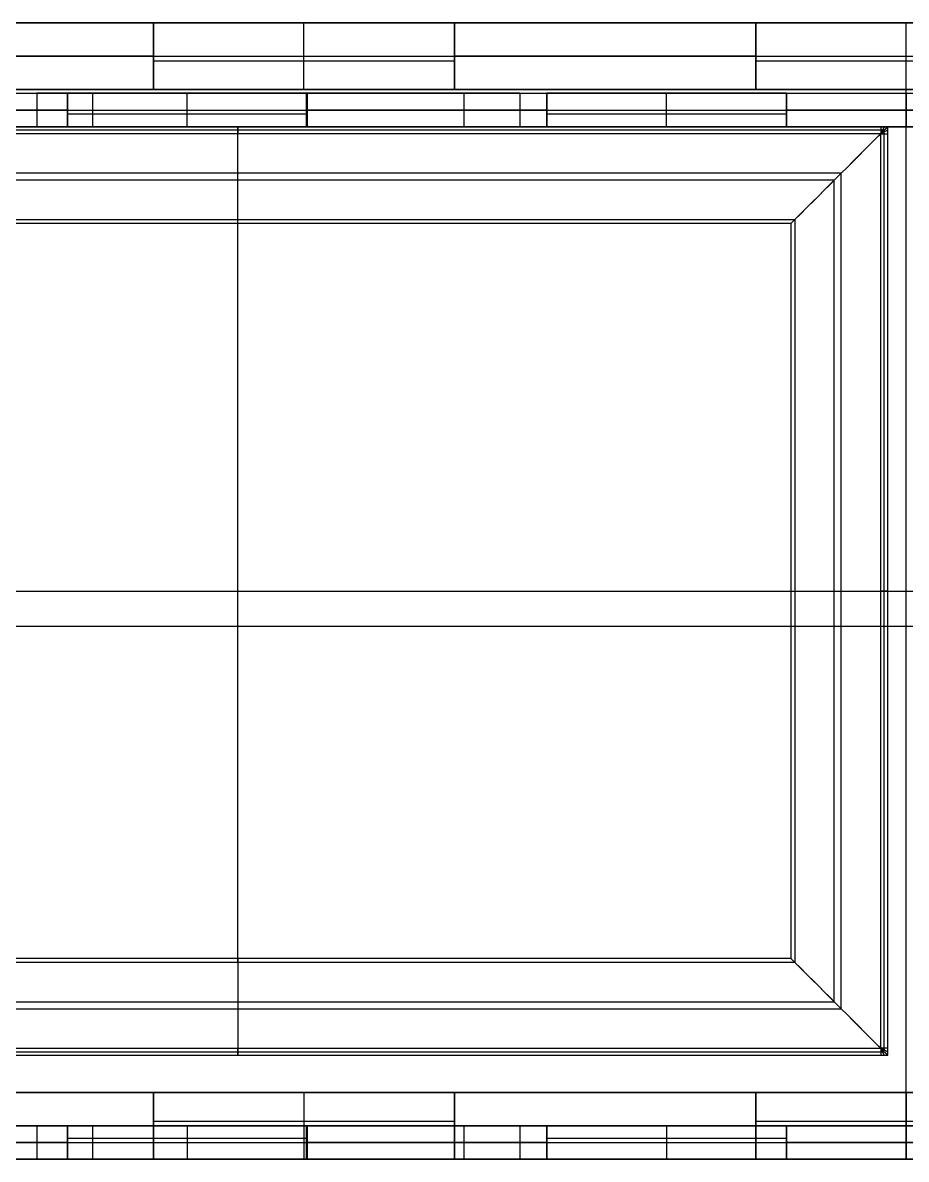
# Model space of a CAD drawing. Header units: millimetres. Extents: x -9556 to -1947, y -3269 to 306.
# Drawn here: x -3556.5 to -3318.5, y 0 to 306 of the extents above; entities that cross this region are included whole.
import ezdxf

# ---------------------------------------------------------------- set-up
doc = ezdxf.new("R2010")
doc.units = ezdxf.units.MM
doc.header["$MEASUREMENT"] = 0
for name, color, linetype, true_color in [('2 TRAY TROLLEY$ASSEMBLED$SINGLE BOX', 7, 'Continuous', 0x000000), ('2 TRAY TROLLEY$ASSEMBLED$TRAY', 7, 'Continuous', 0x000000), ('2 TRAY TROLLEY$ASSEMBLED$TROLLY', 7, 'Continuous', 0x000000)]:
    doc.layers.add(name, color=color, linetype=linetype, true_color=true_color)

msp = doc.modelspace()

# ---------------------------------------------------------------- linework, layer by layer
at = {"layer": '2 TRAY TROLLEY$ASSEMBLED$SINGLE BOX', "color": 96, "true_color": 0x007f00}
for p, q in [((-3673.54, 287, 467), (-2963.54, 287, 467)), ((-3609, 287, 100), (-3544.45, 287, 100)), ((-3512.18, 278, 109), (-3512.18, 287, 109)), ((-3479.91, 287, 100), (-3415.36, 287, 100)), ((-3383.09, 278, 109), (-3383.09, 287, 109)), ((-3350.82, 287, 100), (-3286.27, 287, 100)), ((-3318.54, 287, 467), (-3318.54, 278, 467)), ((-3318.54, 287, 100), (-3318.54, 278, 100)), ((-3673.54, 282.5, 467), (-2963.54, 282.5, 467)), ((-3544.45, 282.5, 100), (-3609, 282.5, 100)), ((-3415.36, 282.5, 100), (-3479.91, 282.5, 100)), ((-3286.27, 282.5, 100), (-3350.82, 282.5, 100)), ((-3479.91, 281.42, 109), (-3544.45, 281.42, 109)), ((-3350.82, 281.42, 109), (-3415.36, 281.42, 109)), ((-2963.54, 278, 467), (-3673.54, 278, 467)), ((-3609, 278, 100), (-3544.45, 278, 100)), ((-3479.91, 278, 100), (-3415.36, 278, 100)), ((-3350.82, 278, 100), (-3286.27, 278, 100)), ((-2963.54, 9, 467), (-3673.54, 9, 467)), ((-3609, 9, 100), (-3544.45, 9, 100)), ((-3512.18, 9, 109), (-3512.18, 0, 109)), ((-3479.91, 9, 100), (-3415.36, 9, 100)), ((-3383.09, 9, 109), (-3383.09, 0, 109)), ((-3350.82, 9, 100), (-3286.27, 9, 100)), ((-3318.54, 0, 467), (-3318.54, 9, 467)), ((-3318.54, 0, 100), (-3318.54, 9, 100)), ((-3673.54, 4.5, 467), (-2963.54, 4.5, 467)), ((-3544.45, 4.5, 100), (-3609, 4.5, 100)), ((-3479.91, 5.58, 109), (-3544.45, 5.58, 109)), ((-3415.36, 4.5, 100), (-3479.91, 4.5, 100)), ((-3350.82, 5.58, 109), (-3415.36, 5.58, 109)), ((-3286.27, 4.5, 100), (-3350.82, 4.5, 100)), ((-3673.54, 0, 467), (-2963.54, 0, 467)), ((-3609, 0, 100), (-3544.45, 0, 100)), ((-3479.91, 0, 100), (-3415.36, 0, 100)), ((-3350.82, 0, 100), (-3286.27, 0, 100))]:
    msp.add_line(p, q, dxfattribs=at)
at = {"layer": '2 TRAY TROLLEY$ASSEMBLED$SINGLE BOX', "color": 6, "true_color": 0xff00ff}
for p, q in [((-3479.91, 287, 100), (-3544.45, 287, 100)), ((-3544.45, 287, 109), (-3479.91, 287, 109)), ((-3544.45, 287, 104.5), (-3544.45, 278, 104.5)), ((-3479.91, 287, 104.5), (-3544.45, 287, 104.5)), ((-3512.18, 287, 100), (-3512.18, 287, 109)), ((-3479.91, 278, 104.5), (-3479.91, 287, 104.5)), ((-3415.36, 287, 109), (-3350.82, 287, 109)), ((-3350.82, 287, 100), (-3415.36, 287, 100)), ((-3415.36, 287, 104.5), (-3415.36, 278, 104.5)), ((-3350.82, 287, 104.5), (-3415.36, 287, 104.5)), ((-3383.09, 287, 100), (-3383.09, 287, 109)), ((-3350.82, 278, 104.5), (-3350.82, 287, 104.5)), ((-3544.45, 282.5, 109), (-3544.45, 282.5, 100)), ((-3479.91, 282.5, 109), (-3479.91, 282.5, 100)), ((-3415.36, 282.5, 109), (-3415.36, 282.5, 100)), ((-3350.82, 282.5, 109), (-3350.82, 282.5, 100)), ((-3544.45, 278, 104.5), (-3609, 278, 104.5)), ((-3415.36, 278, 104.5), (-3479.91, 278, 104.5)), ((-3447.64, 278, 109), (-3447.64, 278, 100)), ((-3286.27, 278, 104.5), (-3350.82, 278, 104.5)), ((-3318.54, 278, 109), (-3318.54, 278, 100)), ((-3544.45, 9, 104.5), (-3609, 9, 104.5)), ((-3544.45, 0, 104.5), (-3544.45, 9, 104.5)), ((-3479.91, 9, 104.5), (-3479.91, 0, 104.5)), ((-3415.36, 9, 104.5), (-3479.91, 9, 104.5)), ((-3447.64, 9, 109), (-3447.64, 9, 100)), ((-3415.36, 0, 104.5), (-3415.36, 9, 104.5)), ((-3350.82, 9, 104.5), (-3350.82, 0, 104.5)), ((-3286.27, 9, 104.5), (-3350.82, 9, 104.5)), ((-3318.54, 9, 109), (-3318.54, 9, 100)), ((-3544.45, 4.5, 109), (-3544.45, 4.5, 100)), ((-3479.91, 4.5, 109), (-3479.91, 4.5, 100)), ((-3415.36, 4.5, 109), (-3415.36, 4.5, 100)), ((-3350.82, 4.5, 109), (-3350.82, 4.5, 100)), ((-3544.45, 0, 100), (-3479.91, 0, 100)), ((-3479.91, 0, 109), (-3544.45, 0, 109)), ((-3544.45, 0, 104.5), (-3479.91, 0, 104.5)), ((-3512.18, 0, 100), (-3512.18, 0, 109)), ((-3350.82, 0, 109), (-3415.36, 0, 109)), ((-3415.36, 0, 100), (-3350.82, 0, 100)), ((-3415.36, 0, 104.5), (-3350.82, 0, 104.5)), ((-3383.09, 0, 100), (-3383.09, 0, 109))]:
    msp.add_line(p, q, dxfattribs=at)
at = {"layer": '2 TRAY TROLLEY$ASSEMBLED$SINGLE BOX', "color": 96, "true_color": 0x007f00}
for points in [[(-3664.54, 287, 283.5), (-3318.54, 287, 283.5), (-2972.54, 287, 283.5)], [(-3552.66, 287, 422), (-3552.66, 282.5, 422), (-3552.66, 278, 422)], [(-3544.45, 278, 100), (-3544.45, 282.5, 100), (-3544.45, 287, 100)], [(-3544.45, 287, 100), (-3544.45, 287, 104.5), (-3544.45, 287, 109)], [(-3479.91, 287, 109), (-3512.18, 287, 109), (-3544.45, 287, 109)], [(-3544.45, 287, 109), (-3544.45, 282.5, 109), (-3544.45, 278, 109)], [(-3437.66, 287, 437), (-3487.66, 287, 437), (-3537.66, 287, 437)], [(-3537.66, 287, 407), (-3487.66, 287, 407), (-3437.66, 287, 407)], [(-3537.66, 287, 437), (-3537.66, 282.5, 437), (-3537.66, 278, 437)], [(-3537.66, 287, 407), (-3537.66, 282.5, 407), (-3537.66, 278, 407)], [(-3480.16, 287, 437), (-3480.16, 282.5, 437), (-3480.16, 278, 437)], [(-3480.16, 287, 407), (-3480.16, 282.5, 407), (-3480.16, 278, 407)], [(-3479.91, 287, 100), (-3479.91, 282.5, 100), (-3479.91, 278, 100)], [(-3479.91, 287, 109), (-3479.91, 287, 104.5), (-3479.91, 287, 100)], [(-3479.91, 278, 109), (-3479.91, 282.5, 109), (-3479.91, 287, 109)], [(-3437.66, 287, 437), (-3437.66, 282.5, 437), (-3437.66, 278, 437)], [(-3437.66, 287, 407), (-3437.66, 282.5, 407), (-3437.66, 278, 407)], [(-3422.66, 287, 422), (-3422.66, 282.5, 422), (-3422.66, 278, 422)], [(-3415.36, 278, 100), (-3415.36, 282.5, 100), (-3415.36, 287, 100)], [(-3415.36, 287, 100), (-3415.36, 287, 104.5), (-3415.36, 287, 109)], [(-3350.82, 287, 109), (-3383.09, 287, 109), (-3415.36, 287, 109)], [(-3415.36, 287, 109), (-3415.36, 282.5, 109), (-3415.36, 278, 109)], [(-3350.82, 287, 100), (-3350.82, 282.5, 100), (-3350.82, 278, 100)], [(-3350.82, 287, 109), (-3350.82, 287, 104.5), (-3350.82, 287, 100)], [(-3350.82, 278, 109), (-3350.82, 282.5, 109), (-3350.82, 287, 109)], [(-3318.54, 287, 100), (-3318.54, 287, 283.5), (-3318.54, 287, 467)], [(-3544.45, 281.42, 109), (-3544.45, 281.42, 104.5), (-3544.45, 281.42, 100)], [(-3479.91, 281.42, 109), (-3479.91, 281.42, 104.5), (-3479.91, 281.42, 100)], [(-3415.36, 281.42, 109), (-3415.36, 281.42, 104.5), (-3415.36, 281.42, 100)], [(-3350.82, 281.42, 109), (-3350.82, 281.42, 104.5), (-3350.82, 281.42, 100)], [(-3664.54, 278, 283.5), (-3318.54, 278, 283.5), (-2972.54, 278, 283.5)], [(-3544.45, 278, 109), (-3544.45, 278, 104.5), (-3544.45, 278, 100)], [(-3544.45, 278, 109), (-3512.18, 278, 109), (-3479.91, 278, 109)], [(-3537.66, 278, 437), (-3487.66, 278, 437), (-3437.66, 278, 437)], [(-3437.66, 278, 407), (-3487.66, 278, 407), (-3537.66, 278, 407)], [(-3479.91, 278, 100), (-3479.91, 278, 104.5), (-3479.91, 278, 109)], [(-3415.36, 278, 109), (-3415.36, 278, 104.5), (-3415.36, 278, 100)], [(-3415.36, 278, 109), (-3383.09, 278, 109), (-3350.82, 278, 109)], [(-3350.82, 278, 100), (-3350.82, 278, 104.5), (-3350.82, 278, 109)], [(-3318.54, 278, 100), (-3318.54, 278, 283.5), (-3318.54, 278, 467)], [(-3664.54, 9, 283.5), (-3318.54, 9, 283.5), (-2972.54, 9, 283.5)], [(-3552.66, 9, 422), (-3552.66, 4.5, 422), (-3552.66, 0, 422)], [(-3544.45, 9, 100), (-3544.45, 4.5, 100), (-3544.45, 0, 100)], [(-3544.45, 9, 109), (-3544.45, 9, 104.5), (-3544.45, 9, 100)], [(-3544.45, 9, 109), (-3512.18, 9, 109), (-3479.91, 9, 109)], [(-3544.45, 0, 109), (-3544.45, 4.5, 109), (-3544.45, 9, 109)], [(-3437.66, 9, 437), (-3487.66, 9, 437), (-3537.66, 9, 437)], [(-3537.66, 9, 407), (-3487.66, 9, 407), (-3437.66, 9, 407)], [(-3537.66, 9, 437), (-3537.66, 4.5, 437), (-3537.66, 0, 437)], [(-3537.66, 9, 407), (-3537.66, 4.5, 407), (-3537.66, 0, 407)], [(-3480.16, 9, 437), (-3480.16, 4.5, 437), (-3480.16, 0, 437)], [(-3480.16, 9, 407), (-3480.16, 4.5, 407), (-3480.16, 0, 407)], [(-3479.91, 0, 100), (-3479.91, 4.5, 100), (-3479.91, 9, 100)], [(-3479.91, 9, 100), (-3479.91, 9, 104.5), (-3479.91, 9, 109)], [(-3479.91, 9, 109), (-3479.91, 4.5, 109), (-3479.91, 0, 109)], [(-3437.66, 9, 437), (-3437.66, 4.5, 437), (-3437.66, 0, 437)], [(-3437.66, 9, 407), (-3437.66, 4.5, 407), (-3437.66, 0, 407)], [(-3422.66, 9, 422), (-3422.66, 4.5, 422), (-3422.66, 0, 422)], [(-3415.36, 9, 100), (-3415.36, 4.5, 100), (-3415.36, 0, 100)], [(-3415.36, 9, 109), (-3415.36, 9, 104.5), (-3415.36, 9, 100)], [(-3415.36, 9, 109), (-3383.09, 9, 109), (-3350.82, 9, 109)], [(-3415.36, 0, 109), (-3415.36, 4.5, 109), (-3415.36, 9, 109)], [(-3350.82, 0, 100), (-3350.82, 4.5, 100), (-3350.82, 9, 100)], [(-3350.82, 9, 100), (-3350.82, 9, 104.5), (-3350.82, 9, 109)], [(-3350.82, 9, 109), (-3350.82, 4.5, 109), (-3350.82, 0, 109)], [(-3318.54, 9, 100), (-3318.54, 9, 283.5), (-3318.54, 9, 467)], [(-3544.45, 5.58, 109), (-3544.45, 5.58, 104.5), (-3544.45, 5.58, 100)], [(-3479.91, 5.58, 109), (-3479.91, 5.58, 104.5), (-3479.91, 5.58, 100)], [(-3415.36, 5.58, 109), (-3415.36, 5.58, 104.5), (-3415.36, 5.58, 100)], [(-3350.82, 5.58, 109), (-3350.82, 5.58, 104.5), (-3350.82, 5.58, 100)], [(-3664.54, 0, 283.5), (-3318.54, 0, 283.5), (-2972.54, 0, 283.5)], [(-3544.45, 0, 100), (-3544.45, 0, 104.5), (-3544.45, 0, 109)], [(-3479.91, 0, 109), (-3512.18, 0, 109), (-3544.45, 0, 109)], [(-3537.66, 0, 437), (-3487.66, 0, 437), (-3437.66, 0, 437)], [(-3437.66, 0, 407), (-3487.66, 0, 407), (-3537.66, 0, 407)], [(-3479.91, 0, 109), (-3479.91, 0, 104.5), (-3479.91, 0, 100)], [(-3415.36, 0, 100), (-3415.36, 0, 104.5), (-3415.36, 0, 109)], [(-3350.82, 0, 109), (-3383.09, 0, 109), (-3415.36, 0, 109)], [(-3350.82, 0, 109), (-3350.82, 0, 104.5), (-3350.82, 0, 100)], [(-3318.54, 0, 100), (-3318.54, 0, 283.5), (-3318.54, 0, 467)]]:
    msp.add_open_spline(points, degree=2, dxfattribs=at)
for points, weights, knots in [([(-3537.66, 287, 437), (-3552.66, 287, 437), (-3552.66, 287, 422), (-3552.66, 287, 407), (-3537.66, 287, 407)], [1, 0.707106781187, 1, 0.707106781187, 1], [70, 70, 70, 93.561945, 93.561945, 117.12389, 117.12389, 117.12389]), ([(-3437.66, 287, 407), (-3422.66, 287, 407), (-3422.66, 287, 422), (-3422.66, 287, 437), (-3437.66, 287, 437)], [0.999999860338, 0.707106851018, 1, 0.707106781187, 1], [187.12389, 187.12389, 187.12389, 210.685832, 210.685832, 234.24778, 234.24778, 234.24778]), ([(-3537.66, 278, 407), (-3552.66, 278, 407), (-3552.66, 278, 422), (-3552.66, 278, 437), (-3537.66, 278, 437)], [1, 0.707106781187, 1, 0.707106781187, 1], [-117.12389, -117.12389, -117.12389, -93.561945, -93.561945, -70, -70, -70]), ([(-3437.66, 278, 437), (-3422.66, 278, 437), (-3422.66, 278, 422), (-3422.66, 278, 407), (-3437.66, 278, 407)], [1, 0.707106781187, 1, 0.707106781187, 1], [-234.24778, -234.24778, -234.24778, -210.685835, -210.685835, -187.12389, -187.12389, -187.12389]), ([(-3537.66, 9, 437), (-3552.66, 9, 437), (-3552.66, 9, 422), (-3552.66, 9, 407), (-3537.66, 9, 407)], [1, 0.707106781187, 1, 0.707106781187, 1], [70, 70, 70, 93.561945, 93.561945, 117.12389, 117.12389, 117.12389]), ([(-3437.66, 9, 407), (-3422.66, 9, 407), (-3422.66, 9, 422), (-3422.66, 9, 437), (-3437.66, 9, 437)], [0.999999860338, 0.707106851018, 1, 0.707106781187, 1], [187.12389, 187.12389, 187.12389, 210.685832, 210.685832, 234.24778, 234.24778, 234.24778]), ([(-3537.66, 0, 407), (-3552.66, 0, 407), (-3552.66, 0, 422), (-3552.66, 0, 437), (-3537.66, 0, 437)], [1, 0.707106781187, 1, 0.707106781187, 1], [-117.12389, -117.12389, -117.12389, -93.561945, -93.561945, -70, -70, -70]), ([(-3437.66, 0, 437), (-3422.66, 0, 437), (-3422.66, 0, 422), (-3422.66, 0, 407), (-3437.66, 0, 407)], [1, 0.707106781187, 1, 0.707106851018, 0.999999860338], [-234.24778, -234.24778, -234.24778, -210.685832, -210.685832, -187.12389, -187.12389, -187.12389])]:
    msp.add_rational_spline(points, weights, degree=2, knots=knots, dxfattribs=at)
at = {"layer": '2 TRAY TROLLEY$ASSEMBLED$SINGLE BOX', "color": 6, "true_color": 0xff00ff}
for points in [[(-3544.45, 278, 100), (-3544.45, 282.5, 100), (-3544.45, 287, 100)], [(-3544.45, 287, 109), (-3544.45, 282.5, 109), (-3544.45, 278, 109)], [(-3544.45, 287, 100), (-3544.45, 287, 104.5), (-3544.45, 287, 109)], [(-3479.91, 287, 100), (-3479.91, 282.5, 100), (-3479.91, 278, 100)], [(-3479.91, 287, 109), (-3479.91, 287, 104.5), (-3479.91, 287, 100)], [(-3479.91, 278, 109), (-3479.91, 282.5, 109), (-3479.91, 287, 109)], [(-3415.36, 278, 100), (-3415.36, 282.5, 100), (-3415.36, 287, 100)], [(-3415.36, 287, 100), (-3415.36, 287, 104.5), (-3415.36, 287, 109)], [(-3415.36, 287, 109), (-3415.36, 282.5, 109), (-3415.36, 278, 109)], [(-3350.82, 287, 100), (-3350.82, 282.5, 100), (-3350.82, 278, 100)], [(-3350.82, 287, 109), (-3350.82, 287, 104.5), (-3350.82, 287, 100)], [(-3350.82, 278, 109), (-3350.82, 282.5, 109), (-3350.82, 287, 109)], [(-3609, 278, 100), (-3576.73, 278, 100), (-3544.45, 278, 100)], [(-3544.45, 278, 109), (-3576.73, 278, 109), (-3609, 278, 109)], [(-3544.45, 278, 100), (-3544.45, 278, 104.5), (-3544.45, 278, 109)], [(-3479.91, 278, 100), (-3447.64, 278, 100), (-3415.36, 278, 100)], [(-3415.36, 278, 109), (-3447.64, 278, 109), (-3479.91, 278, 109)], [(-3479.91, 278, 100), (-3479.91, 278, 104.5), (-3479.91, 278, 109)], [(-3415.36, 278, 100), (-3415.36, 278, 104.5), (-3415.36, 278, 109)], [(-3350.82, 278, 100), (-3318.54, 278, 100), (-3286.27, 278, 100)], [(-3286.27, 278, 109), (-3318.54, 278, 109), (-3350.82, 278, 109)], [(-3350.82, 278, 100), (-3350.82, 278, 104.5), (-3350.82, 278, 109)], [(-3318.54, 9, 100), (-3318.54, 143.5, 100), (-3318.54, 278, 100)], [(-3318.54, 9, 109), (-3318.54, 143.5, 109), (-3318.54, 278, 109)], [(-3673.54, 143.5, 100), (-3318.54, 143.5, 100), (-2963.54, 143.5, 100)], [(-3673.54, 143.5, 109), (-3318.54, 143.5, 109), (-2963.54, 143.5, 109)], [(-3544.45, 9, 100), (-3576.73, 9, 100), (-3609, 9, 100)], [(-3609, 9, 109), (-3576.73, 9, 109), (-3544.45, 9, 109)], [(-3544.45, 0, 100), (-3544.45, 4.5, 100), (-3544.45, 9, 100)], [(-3544.45, 9, 109), (-3544.45, 4.5, 109), (-3544.45, 0, 109)], [(-3544.45, 9, 100), (-3544.45, 9, 104.5), (-3544.45, 9, 109)], [(-3479.91, 9, 100), (-3479.91, 4.5, 100), (-3479.91, 0, 100)], [(-3415.36, 9, 100), (-3447.64, 9, 100), (-3479.91, 9, 100)], [(-3479.91, 0, 109), (-3479.91, 4.5, 109), (-3479.91, 9, 109)], [(-3479.91, 9, 109), (-3447.64, 9, 109), (-3415.36, 9, 109)], [(-3479.91, 9, 100), (-3479.91, 9, 104.5), (-3479.91, 9, 109)], [(-3415.36, 0, 100), (-3415.36, 4.5, 100), (-3415.36, 9, 100)], [(-3415.36, 9, 109), (-3415.36, 4.5, 109), (-3415.36, 0, 109)], [(-3415.36, 9, 100), (-3415.36, 9, 104.5), (-3415.36, 9, 109)], [(-3350.82, 9, 100), (-3350.82, 4.5, 100), (-3350.82, 0, 100)], [(-3286.27, 9, 100), (-3318.54, 9, 100), (-3350.82, 9, 100)], [(-3350.82, 0, 109), (-3350.82, 4.5, 109), (-3350.82, 9, 109)], [(-3350.82, 9, 109), (-3318.54, 9, 109), (-3286.27, 9, 109)], [(-3350.82, 9, 100), (-3350.82, 9, 104.5), (-3350.82, 9, 109)], [(-3544.45, 0, 100), (-3544.45, 0, 104.5), (-3544.45, 0, 109)], [(-3479.91, 0, 109), (-3479.91, 0, 104.5), (-3479.91, 0, 100)], [(-3415.36, 0, 100), (-3415.36, 0, 104.5), (-3415.36, 0, 109)], [(-3350.82, 0, 109), (-3350.82, 0, 104.5), (-3350.82, 0, 100)]]:
    msp.add_open_spline(points, degree=2, dxfattribs=at)
at = {"layer": '2 TRAY TROLLEY$ASSEMBLED$TRAY', "color": 1, "true_color": 0xff0000}
for points, degree in [([(-3325.42, 278, 520), (-3498.54, 278, 520), (-3671.67, 278, 520)], 2), ([(-3325.42, 277.06, 521.17), (-3498.54, 277.06, 521.17), (-3671.67, 277.06, 521.17)], 2), ([(-3325.42, 276.13, 522.34), (-3498.54, 276.13, 522.34), (-3671.67, 276.13, 522.34)], 2), ([(-3498.54, 253, 500), (-3498.54, 261.33, 506.67), (-3498.54, 269.67, 513.33), (-3498.54, 278, 520)], 3), ([(-3498.54, 278, 520), (-3498.54, 277.06, 521.17), (-3498.54, 276.13, 522.34)], 2), ([(-3498.54, 251.95, 503), (-3498.54, 260.01, 509.45), (-3498.54, 268.07, 515.9), (-3498.54, 276.13, 522.34)], 3), ([(-3325.42, 276.13, 522.34), (-3333.48, 268.07, 515.9), (-3341.54, 260.01, 509.45), (-3349.6, 251.95, 503)], 3), ([(-3348.54, 253, 500), (-3340.21, 261.33, 506.67), (-3331.88, 269.67, 513.33), (-3323.54, 278, 520)], 3), ([(-3323.54, 278, 520), (-3324.48, 277.06, 521.17), (-3325.42, 276.13, 522.34)], 2), ([(-3323.54, 278, 520), (-3324.48, 278, 520), (-3325.42, 278, 520)], 2), ([(-3325.42, 278, 520), (-3325.42, 277.06, 521.17), (-3325.42, 276.13, 522.34)], 2), ([(-3324.48, 278, 520), (-3324.95, 277.06, 521.17), (-3325.42, 276.13, 522.34)], 2), ([(-3323.54, 277.06, 520), (-3324.48, 276.59, 521.17), (-3325.42, 276.13, 522.34)], 2), ([(-3324.48, 277.06, 521.17), (-3324.95, 277.06, 521.17), (-3325.42, 277.06, 521.17)], 2), ([(-3325.42, 276.13, 522.34), (-3324.48, 276.13, 521.17), (-3323.54, 276.13, 520)], 2), ([(-3325.42, 29.87, 522.34), (-3325.42, 153, 522.34), (-3325.42, 276.13, 522.34)], 2), ([(-3324.48, 276.13, 521.17), (-3324.48, 276.59, 521.17), (-3324.48, 277.06, 521.17)], 2), ([(-3324.48, 29.87, 521.17), (-3324.48, 153, 521.17), (-3324.48, 276.13, 521.17)], 2), ([(-3323.54, 276.13, 520), (-3323.54, 277.06, 520), (-3323.54, 278, 520)], 2), ([(-3323.54, 29.87, 520), (-3323.54, 153, 520), (-3323.54, 276.13, 520)], 2), ([(-3336.04, 265.5, 510), (-3498.54, 265.5, 510), (-3661.04, 265.5, 510)], 2), ([(-3337.92, 263.63, 512.34), (-3498.54, 263.63, 512.34), (-3659.17, 263.63, 512.34)], 2), ([(-3337.92, 42.37, 512.34), (-3337.92, 153, 512.34), (-3337.92, 263.63, 512.34)], 2), ([(-3336.04, 40.5, 510), (-3336.04, 153, 510), (-3336.04, 265.5, 510)], 2), ([(-3648.54, 253, 500), (-3498.54, 253, 500), (-3348.54, 253, 500)], 2), ([(-3349.6, 251.95, 503), (-3498.54, 251.95, 503), (-3647.49, 251.95, 503)], 2), ([(-3498.54, 53, 500), (-3498.54, 153, 500), (-3498.54, 253, 500)], 2), ([(-3498.54, 54.05, 503), (-3498.54, 153, 503), (-3498.54, 251.95, 503)], 2), ([(-3349.6, 251.95, 503), (-3349.6, 153, 503), (-3349.6, 54.05, 503)], 2), ([(-3348.54, 253, 500), (-3348.54, 153, 500), (-3348.54, 53, 500)], 2), ([(-3648.54, 153, 500), (-3498.54, 153, 500), (-3348.54, 153, 500)], 2), ([(-3647.49, 153, 503), (-3498.54, 153, 503), (-3349.6, 153, 503)], 2), ([(-3349.6, 153, 503), (-3341.54, 153, 509.45), (-3333.48, 153, 515.9), (-3325.42, 153, 522.34)], 3), ([(-3348.54, 153, 500), (-3340.21, 153, 506.67), (-3331.88, 153, 513.33), (-3323.54, 153, 520)], 3), ([(-3323.54, 153, 520), (-3324.48, 153, 521.17), (-3325.42, 153, 522.34)], 2), ([(-3348.54, 53, 500), (-3498.54, 53, 500), (-3648.54, 53, 500)], 2), ([(-3349.6, 54.05, 503), (-3498.54, 54.05, 503), (-3647.49, 54.05, 503)], 2), ([(-3498.54, 54.05, 503), (-3498.54, 45.99, 509.45), (-3498.54, 37.93, 515.9), (-3498.54, 29.87, 522.34)], 3), ([(-3498.54, 53, 500), (-3498.54, 44.67, 506.67), (-3498.54, 36.33, 513.33), (-3498.54, 28, 520)], 3), ([(-3325.42, 29.87, 522.34), (-3333.48, 37.93, 515.9), (-3341.54, 45.99, 509.45), (-3349.6, 54.05, 503)], 3), ([(-3348.54, 53, 500), (-3340.21, 44.67, 506.67), (-3331.88, 36.33, 513.33), (-3323.54, 28, 520)], 3), ([(-3661.04, 40.5, 510), (-3498.54, 40.5, 510), (-3336.04, 40.5, 510)], 2), ([(-3659.17, 42.37, 512.34), (-3498.54, 42.37, 512.34), (-3337.92, 42.37, 512.34)], 2), ([(-3671.67, 29.87, 522.34), (-3498.54, 29.87, 522.34), (-3325.42, 29.87, 522.34)], 2), ([(-3671.67, 28.94, 521.17), (-3498.54, 28.94, 521.17), (-3325.42, 28.94, 521.17)], 2), ([(-3671.67, 28, 520), (-3498.54, 28, 520), (-3325.42, 28, 520)], 2), ([(-3498.54, 28, 520), (-3498.54, 28.94, 521.17), (-3498.54, 29.87, 522.34)], 2), ([(-3323.54, 28, 520), (-3324.48, 28.94, 521.17), (-3325.42, 29.87, 522.34)], 2), ([(-3325.42, 29.87, 522.34), (-3325.42, 28.94, 521.17), (-3325.42, 28, 520)], 2), ([(-3323.54, 29.87, 520), (-3324.48, 29.87, 521.17), (-3325.42, 29.87, 522.34)], 2), ([(-3324.48, 28, 520), (-3324.95, 28.94, 521.17), (-3325.42, 29.87, 522.34)], 2), ([(-3323.54, 28.94, 520), (-3324.48, 29.41, 521.17), (-3325.42, 29.87, 522.34)], 2), ([(-3325.42, 28.94, 521.17), (-3324.95, 28.94, 521.17), (-3324.48, 28.94, 521.17)], 2), ([(-3325.42, 28, 520), (-3324.48, 28, 520), (-3323.54, 28, 520)], 2), ([(-3324.48, 28.94, 521.17), (-3324.48, 29.41, 521.17), (-3324.48, 29.87, 521.17)], 2), ([(-3323.54, 28, 520), (-3323.54, 28.94, 520), (-3323.54, 29.87, 520)], 2)]:
    msp.add_open_spline(points, degree=degree, dxfattribs=at)
at = {"layer": '2 TRAY TROLLEY$ASSEMBLED$TROLLY', "color": 6, "true_color": 0xff00ff}
for p, q in [((-2953.54, 306, 116), (-3683.54, 306, 116)), ((-2953.54, 306, 516), (-3683.54, 306, 516)), ((-3480.77, 288, 100), (-3480.77, 306, 100)), ((-3480.77, 288, 500), (-3480.77, 306, 500)), ((-3318.54, 288, 100), (-3318.54, 306, 100)), ((-3318.54, 288, 500), (-3318.54, 306, 500)), ((-3701.54, 297, 150), (-2935.54, 297, 150)), ((-3701.54, 297, 550), (-2935.54, 297, 550)), ((-3521.32, 297, 82), (-3602.43, 297, 82)), ((-3521.32, 297, 482), (-3602.43, 297, 482)), ((-3359.1, 297, 82), (-3440.21, 297, 82)), ((-3359.1, 297, 482), (-3440.21, 297, 482)), ((-3521.32, 295.77, 100), (-3440.21, 295.77, 100)), ((-3521.32, 295.77, 500), (-3440.21, 295.77, 500)), ((-3359.1, 295.77, 100), (-3277.99, 295.77, 100)), ((-3359.1, 295.77, 500), (-3277.99, 295.77, 500)), ((-2953.54, 288, 116), (-3683.54, 288, 116)), ((-2953.54, 288, 516), (-3683.54, 288, 516)), ((-2953.54, 18, 516), (-3683.54, 18, 516)), ((-3480.77, 18, 500), (-3480.77, 0, 500)), ((-3318.54, 18, 500), (-3318.54, 0, 500)), ((-3521.32, 10.23, 500), (-3440.21, 10.23, 500)), ((-3359.1, 10.23, 500), (-3277.99, 10.23, 500)), ((-3701.54, 9, 550), (-2935.54, 9, 550)), ((-3521.32, 9, 482), (-3602.43, 9, 482)), ((-3359.1, 9, 482), (-3440.21, 9, 482)), ((-2953.54, 0, 516), (-3683.54, 0, 516))]:
    msp.add_line(p, q, dxfattribs=at)
at = {"layer": '2 TRAY TROLLEY$ASSEMBLED$TROLLY', "color": 5, "true_color": 0x0000ff}
for p, q in [((-3440.21, 306, 91), (-3521.32, 306, 91)), ((-3440.21, 306, 491), (-3521.32, 306, 491)), ((-3277.99, 306, 91), (-3359.1, 306, 91)), ((-3277.99, 306, 491), (-3359.1, 306, 491)), ((-3318.54, 0, 100), (-3318.54, 306, 100)), ((-3318.54, 0, 82), (-3318.54, 306, 82)), ((-3318.54, 0, 500), (-3318.54, 306, 500)), ((-3318.54, 0, 482), (-3318.54, 306, 482)), ((-3521.32, 297, 100), (-3521.32, 297, 82)), ((-3521.32, 297, 500), (-3521.32, 297, 482)), ((-3440.21, 297, 100), (-3440.21, 297, 82)), ((-3440.21, 297, 500), (-3440.21, 297, 482)), ((-3359.1, 297, 100), (-3359.1, 297, 82)), ((-3359.1, 297, 500), (-3359.1, 297, 482)), ((-3521.32, 288, 82), (-3521.32, 288, 100)), ((-3521.32, 288, 482), (-3521.32, 288, 500)), ((-3440.21, 288, 100), (-3440.21, 288, 82)), ((-3440.21, 288, 500), (-3440.21, 288, 482)), ((-3399.66, 288, 100), (-3399.66, 288, 82)), ((-3399.66, 288, 500), (-3399.66, 288, 482)), ((-3359.1, 288, 82), (-3359.1, 288, 100)), ((-3359.1, 288, 482), (-3359.1, 288, 500)), ((-3683.54, 153, 100), (-2953.54, 153, 100)), ((-3683.54, 153, 82), (-2953.54, 153, 82)), ((-3683.54, 153, 500), (-2953.54, 153, 500)), ((-3683.54, 153, 482), (-2953.54, 153, 482)), ((-3521.32, 18, 482), (-3521.32, 18, 500)), ((-3440.21, 18, 500), (-3440.21, 18, 482)), ((-3399.66, 18, 500), (-3399.66, 18, 482)), ((-3359.1, 18, 482), (-3359.1, 18, 500)), ((-3521.32, 9, 500), (-3521.32, 9, 482)), ((-3440.21, 9, 500), (-3440.21, 9, 482)), ((-3359.1, 9, 500), (-3359.1, 9, 482)), ((-3683.54, 0, 91), (-2953.54, 0, 91)), ((-3521.32, 0, 491), (-3440.21, 0, 491)), ((-3359.1, 0, 491), (-3277.99, 0, 491))]:
    msp.add_line(p, q, dxfattribs=at)
at = {"layer": '2 TRAY TROLLEY$ASSEMBLED$TROLLY', "color": 6, "true_color": 0xff00ff}
for points in [[(-3521.32, 306, 100), (-3521.32, 306, 91), (-3521.32, 306, 82)], [(-3521.32, 306, 500), (-3521.32, 306, 491), (-3521.32, 306, 482)], [(-3359.1, 306, 100), (-3359.1, 306, 91), (-3359.1, 306, 82)], [(-3359.1, 306, 100), (-3318.54, 306, 100), (-3277.99, 306, 100)], [(-3359.1, 306, 500), (-3359.1, 306, 491), (-3359.1, 306, 482)], [(-3359.1, 306, 500), (-3318.54, 306, 500), (-3277.99, 306, 500)], [(-3701.54, 306, 150), (-3318.54, 306, 150), (-2935.54, 306, 150)], [(-3701.54, 306, 550), (-3318.54, 306, 550), (-2935.54, 306, 550)], [(-3521.32, 306, 82), (-3561.88, 306, 82), (-3602.43, 306, 82)], [(-3521.32, 306, 482), (-3561.88, 306, 482), (-3602.43, 306, 482)], [(-3521.32, 306, 100), (-3480.77, 306, 100), (-3440.21, 306, 100)], [(-3521.32, 306, 82), (-3521.32, 297, 82), (-3521.32, 288, 82)], [(-3521.32, 288, 100), (-3521.32, 297, 100), (-3521.32, 306, 100)], [(-3521.32, 306, 500), (-3480.77, 306, 500), (-3440.21, 306, 500)], [(-3521.32, 306, 482), (-3521.32, 297, 482), (-3521.32, 288, 482)], [(-3521.32, 288, 500), (-3521.32, 297, 500), (-3521.32, 306, 500)], [(-3359.1, 306, 82), (-3399.66, 306, 82), (-3440.21, 306, 82)], [(-3440.21, 306, 82), (-3440.21, 306, 91), (-3440.21, 306, 100)], [(-3440.21, 288, 82), (-3440.21, 297, 82), (-3440.21, 306, 82)], [(-3440.21, 306, 100), (-3440.21, 297, 100), (-3440.21, 288, 100)], [(-3359.1, 306, 482), (-3399.66, 306, 482), (-3440.21, 306, 482)], [(-3440.21, 306, 482), (-3440.21, 306, 491), (-3440.21, 306, 500)], [(-3440.21, 288, 482), (-3440.21, 297, 482), (-3440.21, 306, 482)], [(-3440.21, 306, 500), (-3440.21, 297, 500), (-3440.21, 288, 500)], [(-3359.1, 306, 82), (-3359.1, 297, 82), (-3359.1, 288, 82)], [(-3359.1, 288, 100), (-3359.1, 297, 100), (-3359.1, 306, 100)], [(-3359.1, 306, 482), (-3359.1, 297, 482), (-3359.1, 288, 482)], [(-3359.1, 288, 500), (-3359.1, 297, 500), (-3359.1, 306, 500)], [(-3521.32, 295.77, 100), (-3521.32, 295.77, 91), (-3521.32, 295.77, 82)], [(-3521.32, 295.77, 500), (-3521.32, 295.77, 491), (-3521.32, 295.77, 482)], [(-3440.21, 295.77, 100), (-3440.21, 295.77, 91), (-3440.21, 295.77, 82)], [(-3440.21, 295.77, 500), (-3440.21, 295.77, 491), (-3440.21, 295.77, 482)], [(-3359.1, 295.77, 100), (-3359.1, 295.77, 91), (-3359.1, 295.77, 82)], [(-3359.1, 295.77, 500), (-3359.1, 295.77, 491), (-3359.1, 295.77, 482)], [(-3701.54, 288, 150), (-3318.54, 288, 150), (-2935.54, 288, 150)], [(-3701.54, 288, 550), (-3318.54, 288, 550), (-2935.54, 288, 550)], [(-3521.32, 288, 82), (-3561.88, 288, 82), (-3602.43, 288, 82)], [(-3521.32, 288, 482), (-3561.88, 288, 482), (-3602.43, 288, 482)], [(-3521.32, 288, 82), (-3521.32, 288, 91), (-3521.32, 288, 100)], [(-3440.21, 288, 100), (-3480.77, 288, 100), (-3521.32, 288, 100)], [(-3521.32, 288, 482), (-3521.32, 288, 491), (-3521.32, 288, 500)], [(-3440.21, 288, 500), (-3480.77, 288, 500), (-3521.32, 288, 500)], [(-3359.1, 288, 82), (-3399.66, 288, 82), (-3440.21, 288, 82)], [(-3440.21, 288, 100), (-3440.21, 288, 91), (-3440.21, 288, 82)], [(-3359.1, 288, 482), (-3399.66, 288, 482), (-3440.21, 288, 482)], [(-3440.21, 288, 500), (-3440.21, 288, 491), (-3440.21, 288, 482)], [(-3359.1, 288, 82), (-3359.1, 288, 91), (-3359.1, 288, 100)], [(-3277.99, 288, 100), (-3318.54, 288, 100), (-3359.1, 288, 100)], [(-3359.1, 288, 482), (-3359.1, 288, 491), (-3359.1, 288, 500)], [(-3277.99, 288, 500), (-3318.54, 288, 500), (-3359.1, 288, 500)], [(-3701.54, 18, 550), (-3318.54, 18, 550), (-2935.54, 18, 550)], [(-3521.32, 18, 482), (-3561.88, 18, 482), (-3602.43, 18, 482)], [(-3521.32, 0, 482), (-3521.32, 9, 482), (-3521.32, 18, 482)], [(-3521.32, 18, 482), (-3521.32, 18, 491), (-3521.32, 18, 500)], [(-3440.21, 18, 500), (-3480.77, 18, 500), (-3521.32, 18, 500)], [(-3521.32, 18, 500), (-3521.32, 9, 500), (-3521.32, 0, 500)], [(-3359.1, 18, 482), (-3399.66, 18, 482), (-3440.21, 18, 482)], [(-3440.21, 18, 482), (-3440.21, 9, 482), (-3440.21, 0, 482)], [(-3440.21, 18, 500), (-3440.21, 18, 491), (-3440.21, 18, 482)], [(-3440.21, 0, 500), (-3440.21, 9, 500), (-3440.21, 18, 500)], [(-3359.1, 0, 482), (-3359.1, 9, 482), (-3359.1, 18, 482)], [(-3359.1, 18, 482), (-3359.1, 18, 491), (-3359.1, 18, 500)], [(-3277.99, 18, 500), (-3318.54, 18, 500), (-3359.1, 18, 500)], [(-3359.1, 18, 500), (-3359.1, 9, 500), (-3359.1, 0, 500)], [(-3521.32, 10.23, 500), (-3521.32, 10.23, 491), (-3521.32, 10.23, 482)], [(-3440.21, 10.23, 500), (-3440.21, 10.23, 491), (-3440.21, 10.23, 482)], [(-3359.1, 10.23, 500), (-3359.1, 10.23, 491), (-3359.1, 10.23, 482)], [(-3701.54, 0, 550), (-3318.54, 0, 550), (-2935.54, 0, 550)], [(-3521.32, 0, 482), (-3561.88, 0, 482), (-3602.43, 0, 482)], [(-3521.32, 0, 500), (-3521.32, 0, 491), (-3521.32, 0, 482)], [(-3521.32, 0, 500), (-3480.77, 0, 500), (-3440.21, 0, 500)], [(-3359.1, 0, 482), (-3399.66, 0, 482), (-3440.21, 0, 482)], [(-3440.21, 0, 482), (-3440.21, 0, 491), (-3440.21, 0, 500)], [(-3359.1, 0, 500), (-3359.1, 0, 491), (-3359.1, 0, 482)], [(-3359.1, 0, 500), (-3318.54, 0, 500), (-3277.99, 0, 500)]]:
    msp.add_open_spline(points, degree=2, dxfattribs=at)
at = {"layer": '2 TRAY TROLLEY$ASSEMBLED$TROLLY', "color": 5, "true_color": 0x0000ff}
for points in [[(-3440.21, 306, 100), (-3480.77, 306, 100), (-3521.32, 306, 100)], [(-3440.21, 306, 82), (-3480.77, 306, 82), (-3521.32, 306, 82)], [(-3521.32, 306, 100), (-3521.32, 297, 100), (-3521.32, 288, 100)], [(-3521.32, 288, 82), (-3521.32, 297, 82), (-3521.32, 306, 82)], [(-3521.32, 306, 82), (-3521.32, 306, 91), (-3521.32, 306, 100)], [(-3440.21, 306, 500), (-3480.77, 306, 500), (-3521.32, 306, 500)], [(-3440.21, 306, 482), (-3480.77, 306, 482), (-3521.32, 306, 482)], [(-3521.32, 306, 500), (-3521.32, 297, 500), (-3521.32, 288, 500)], [(-3521.32, 288, 482), (-3521.32, 297, 482), (-3521.32, 306, 482)], [(-3521.32, 306, 482), (-3521.32, 306, 491), (-3521.32, 306, 500)], [(-3440.21, 288, 100), (-3440.21, 297, 100), (-3440.21, 306, 100)], [(-3440.21, 306, 82), (-3440.21, 297, 82), (-3440.21, 288, 82)], [(-3440.21, 306, 82), (-3440.21, 306, 91), (-3440.21, 306, 100)], [(-3440.21, 288, 500), (-3440.21, 297, 500), (-3440.21, 306, 500)], [(-3440.21, 306, 482), (-3440.21, 297, 482), (-3440.21, 288, 482)], [(-3440.21, 306, 482), (-3440.21, 306, 491), (-3440.21, 306, 500)], [(-3277.99, 306, 100), (-3318.54, 306, 100), (-3359.1, 306, 100)], [(-3277.99, 306, 82), (-3318.54, 306, 82), (-3359.1, 306, 82)], [(-3359.1, 306, 100), (-3359.1, 297, 100), (-3359.1, 288, 100)], [(-3359.1, 288, 82), (-3359.1, 297, 82), (-3359.1, 306, 82)], [(-3359.1, 306, 82), (-3359.1, 306, 91), (-3359.1, 306, 100)], [(-3277.99, 306, 500), (-3318.54, 306, 500), (-3359.1, 306, 500)], [(-3277.99, 306, 482), (-3318.54, 306, 482), (-3359.1, 306, 482)], [(-3359.1, 306, 500), (-3359.1, 297, 500), (-3359.1, 288, 500)], [(-3359.1, 288, 482), (-3359.1, 297, 482), (-3359.1, 306, 482)], [(-3359.1, 306, 482), (-3359.1, 306, 491), (-3359.1, 306, 500)], [(-3521.32, 288, 100), (-3561.88, 288, 100), (-3602.43, 288, 100)], [(-3602.43, 288, 82), (-3561.88, 288, 82), (-3521.32, 288, 82)], [(-3521.32, 288, 500), (-3561.88, 288, 500), (-3602.43, 288, 500)], [(-3602.43, 288, 482), (-3561.88, 288, 482), (-3521.32, 288, 482)], [(-3359.1, 288, 100), (-3399.66, 288, 100), (-3440.21, 288, 100)], [(-3440.21, 288, 82), (-3399.66, 288, 82), (-3359.1, 288, 82)], [(-3359.1, 288, 500), (-3399.66, 288, 500), (-3440.21, 288, 500)], [(-3440.21, 288, 482), (-3399.66, 288, 482), (-3359.1, 288, 482)], [(-3602.43, 18, 500), (-3561.88, 18, 500), (-3521.32, 18, 500)], [(-3521.32, 18, 482), (-3561.88, 18, 482), (-3602.43, 18, 482)], [(-3521.32, 18, 500), (-3521.32, 9, 500), (-3521.32, 0, 500)], [(-3521.32, 0, 482), (-3521.32, 9, 482), (-3521.32, 18, 482)], [(-3440.21, 18, 500), (-3399.66, 18, 500), (-3359.1, 18, 500)], [(-3440.21, 0, 500), (-3440.21, 9, 500), (-3440.21, 18, 500)], [(-3359.1, 18, 482), (-3399.66, 18, 482), (-3440.21, 18, 482)], [(-3440.21, 18, 482), (-3440.21, 9, 482), (-3440.21, 0, 482)], [(-3359.1, 18, 500), (-3359.1, 9, 500), (-3359.1, 0, 500)], [(-3359.1, 0, 482), (-3359.1, 9, 482), (-3359.1, 18, 482)], [(-3683.54, 0, 100), (-3318.54, 0, 100), (-2953.54, 0, 100)], [(-3683.54, 0, 82), (-3318.54, 0, 82), (-2953.54, 0, 82)], [(-3521.32, 0, 482), (-3521.32, 0, 491), (-3521.32, 0, 500)], [(-3521.32, 0, 500), (-3480.77, 0, 500), (-3440.21, 0, 500)], [(-3521.32, 0, 482), (-3480.77, 0, 482), (-3440.21, 0, 482)], [(-3440.21, 0, 482), (-3440.21, 0, 491), (-3440.21, 0, 500)], [(-3359.1, 0, 482), (-3359.1, 0, 491), (-3359.1, 0, 500)], [(-3359.1, 0, 500), (-3318.54, 0, 500), (-3277.99, 0, 500)], [(-3359.1, 0, 482), (-3318.54, 0, 482), (-3277.99, 0, 482)]]:
    msp.add_open_spline(points, degree=2, dxfattribs=at)

doc.saveas('drawing.dxf')
